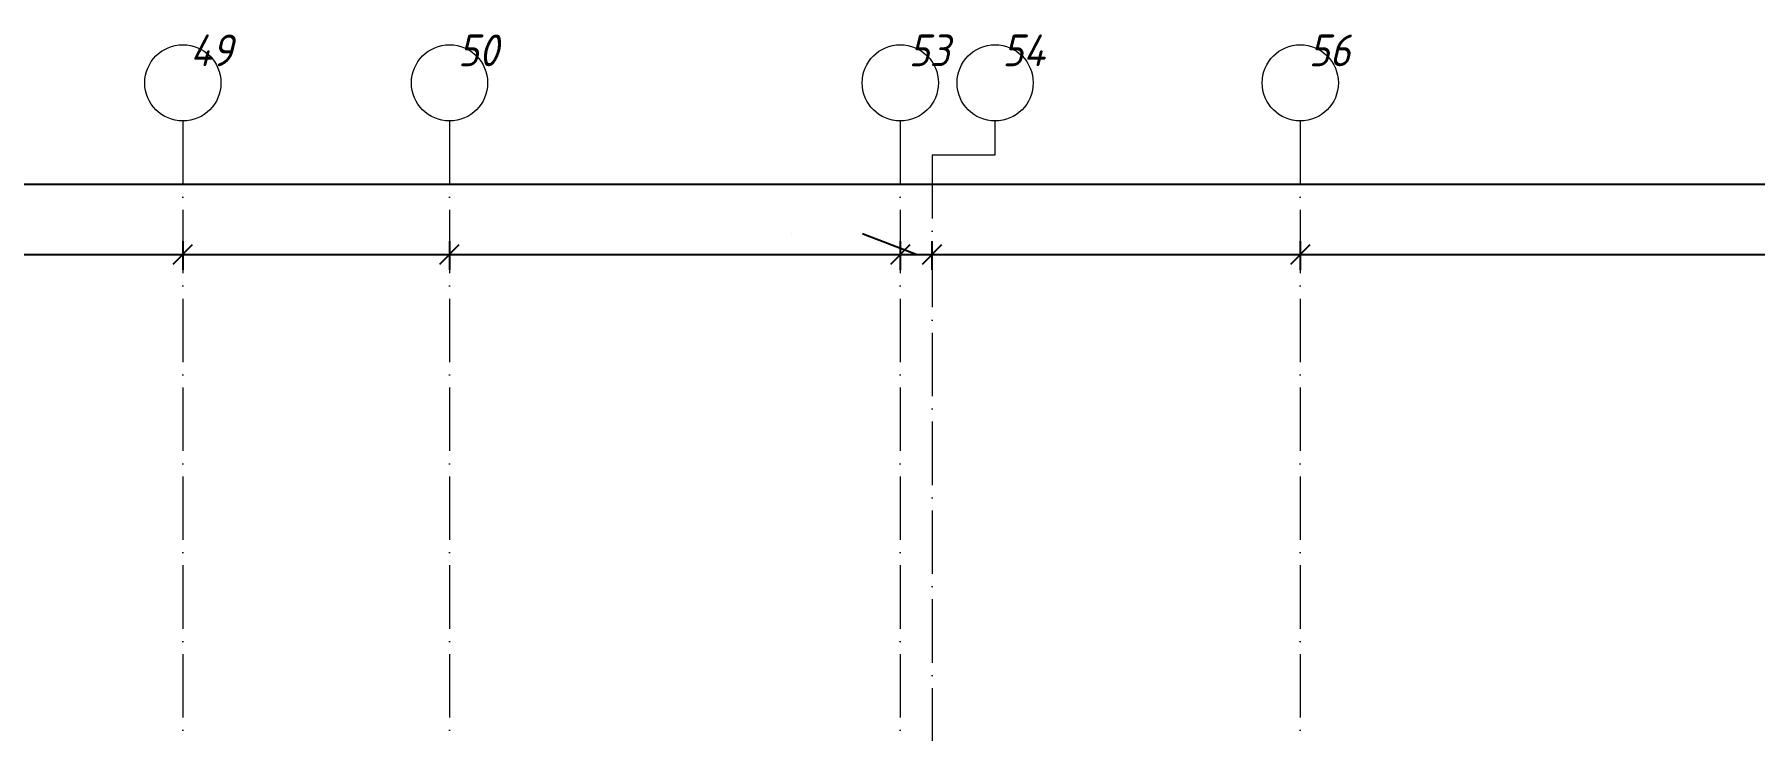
# Model space of a CAD drawing. Header units: millimetres. Extents: x -401725 to 250493, y 305116 to 802890.
# Drawn here: x 212466 to 226013, y 409632 to 415117 of the extents above; entities that cross this region are included whole.
import ezdxf

# ---------------------------------------------------------------- set-up
doc = ezdxf.new("R2010")
doc.units = ezdxf.units.MM
doc.linetypes.add('50_200_ШТРИХ_1Т_ш5_п1_п1_', pattern=[700, 500, -100, 0, -100])
for name, color, linetype, lineweight in [('A-____-____-DIMS', 7, 'Continuous', 9), ('S-GRID-____-IDEN', 7, 'Continuous', 9), ('S-GRID-____-OTLN', 7, 'Continuous', 9), ('S-GRID-____-OTLN-1', 7, '50_200_ШТРИХ_1Т_ш5_п1_п1_', 9)]:
    doc.layers.add(name, color=color, linetype=linetype, lineweight=lineweight)
doc.styles.add('ISOCPEUR_I', font='isocpeui.ttf', dxfattribs={"width": 0.9, "height": 2.5})
doc.styles.add('ISOCPEUR_I_9', font='isocpeui.ttf', dxfattribs={"width": 0.9, "height": 250})
doc.dimstyles.new('ISO-2_5_0_9К_БОЛЬШОЙ_ОСИ', dxfattribs={"dimscale": 304.8, "dimtxt": 248.995294, "dimasz": 0.492126, "dimexe": 0.393701, "dimexo": 0, "dimgap": 0, "dimtad": 1, "dimdec": 0, "dimzin": 0, "dimdsep": 46, "dimtxsty": 'ISOCPEUR_I', "dimblk1": 'OBLIQUE', "dimblk2": 'OBLIQUE', "dimsah": 1, "dimcen": 0.09, "dimdle": 0.393701, "dimazin": 0, "dimtfac": 1, "dimtdec": 4, "dimtix": 1, "dimtmove": 0, "dimatfit": 3, "dimfxl": 1, "dimtvp": 1, "dimtolj": 1, "dimtzin": 0, "dimarcsym": 2})
doc.dimstyles.new('ISO-2_5_0_9К_БОЛЬШОЙ_ОСИ_1', dxfattribs={"dimscale": 304.8, "dimtxt": 248.995294, "dimasz": 0.492126, "dimexe": 0.393701, "dimexo": 0, "dimgap": 0, "dimtad": 1, "dimdec": 0, "dimzin": 0, "dimdsep": 46, "dimtxsty": 'ISOCPEUR_I', "dimblk1": 'OBLIQUE', "dimblk2": 'OBLIQUE', "dimsah": 1, "dimcen": 0.09, "dimdle": 0.393701, "dimazin": 0, "dimtfac": 1, "dimtdec": 4, "dimtix": 1, "dimtmove": 1, "dimatfit": 3, "dimfxl": 1, "dimtvp": 1, "dimtolj": 1, "dimtzin": 0, "dimarcsym": 2})
doc.dimstyles.new('ISO-2_5_0_9К_БОЛЬШОЙ_ОСИ_2', dxfattribs={"dimscale": 304.8, "dimtxt": 248.995294, "dimasz": 0.492126, "dimexe": 0.393701, "dimexo": 0, "dimgap": 0, "dimtad": 1, "dimdec": 0, "dimzin": 0, "dimdsep": 46, "dimtxsty": 'ISOCPEUR_I_9', "dimblk1": 'OBLIQUE', "dimblk2": 'OBLIQUE', "dimsah": 1, "dimcen": 0.09, "dimdle": 0.393701, "dimazin": 0, "dimtfac": 1, "dimtdec": 4, "dimtix": 1, "dimtmove": 2, "dimatfit": 3, "dimfxl": 1, "dimtvp": 1, "dimtolj": 1, "dimtzin": 0, "dimarcsym": 2})

# ---------------------------------------------------------------- blocks, each defined once
blk = doc.blocks.new('Ось сетки - Круг_Ø6_00__ISO-2_5_0_9K_-25732049-АР1_План отверстий 3 этажа в осях 1-64_Ю-ЯЯ')
at = {"layer": 'S-GRID-____-IDEN'}
blk.add_circle((0, 0), 3, dxfattribs=at)
blk = doc.blocks.new('_Oblique')
at = {"color": 0, "linetype": 'ByBlock', "lineweight": -2}
blk.add_line((-0.5, -0.5), (0.5, 0.5), dxfattribs=at)
blk = doc.blocks.new('*D9668')
at = {"layer": 'A-____-____-DIMS', "color": 0, "lineweight": -2, "transparency": 16777216}
for p, q in [((211385, 413489), (211385, 413263)), ((213635, 413489), (213635, 413263)), ((211265, 413383), (213755, 413383))]:
    blk.add_line(p, q, dxfattribs=at)
at = {"layer": 'Defpoints', "color": 0, "transparency": 16777216}
for p in [(211385, 413489), (213635, 413489), (213635, 413383)]:
    blk.add_point(p, dxfattribs=at)
at = {"layer": 'A-____-____-DIMS', "color": 0, "lineweight": -2, "transparency": 16777216, "xscale": 150, "yscale": 150, "zscale": 150, "rotation": 180}
blk.add_blockref('_Oblique', (211385, 413383), dxfattribs=at)
at = {"layer": 'A-____-____-DIMS', "color": 0, "lineweight": -2, "transparency": 16777216, "xscale": 150, "yscale": 150, "zscale": 150}
blk.add_blockref('_Oblique', (213635, 413383), dxfattribs=at)
at = {"layer": 'A-____-____-DIMS', "color": 0, "transparency": 16777216, "insert": (212510, 413384), "char_height": 2.5, "width": 758.48, "attachment_point": 5, "style": 'ISOCPEUR_I'}
blk.add_mtext('\\A1;2250', dxfattribs=at)
blk = doc.blocks.new('*D9669')
at = {"layer": 'A-____-____-DIMS', "color": 0, "lineweight": -2, "transparency": 16777216}
for p, q in [((213635, 413489), (213635, 413263)), ((215735, 413489), (215735, 413263)), ((213515, 413383), (215855, 413383))]:
    blk.add_line(p, q, dxfattribs=at)
at = {"layer": 'Defpoints', "color": 0, "transparency": 16777216}
for p in [(213635, 413489), (215735, 413489), (215735, 413383)]:
    blk.add_point(p, dxfattribs=at)
at = {"layer": 'A-____-____-DIMS', "color": 0, "lineweight": -2, "transparency": 16777216, "xscale": 150, "yscale": 150, "zscale": 150, "rotation": 180}
blk.add_blockref('_Oblique', (213635, 413383), dxfattribs=at)
at = {"layer": 'A-____-____-DIMS', "color": 0, "lineweight": -2, "transparency": 16777216, "xscale": 150, "yscale": 150, "zscale": 150}
blk.add_blockref('_Oblique', (215735, 413383), dxfattribs=at)
at = {"layer": 'A-____-____-DIMS', "color": 0, "transparency": 16777216, "insert": (214685, 413384), "char_height": 2.5, "width": 701.02, "attachment_point": 5, "style": 'ISOCPEUR_I'}
blk.add_mtext('\\A1;2100', dxfattribs=at)
blk = doc.blocks.new('*D9670')
at = {"layer": 'A-____-____-DIMS', "color": 0, "lineweight": -2, "transparency": 16777216}
for p, q in [((215735, 413489), (215735, 413263)), ((219285, 413489), (219285, 413263)), ((215615, 413383), (219405, 413383))]:
    blk.add_line(p, q, dxfattribs=at)
at = {"layer": 'Defpoints', "color": 0, "transparency": 16777216}
for p in [(215735, 413489), (219285, 413489), (219285, 413383)]:
    blk.add_point(p, dxfattribs=at)
at = {"layer": 'A-____-____-DIMS', "color": 0, "lineweight": -2, "transparency": 16777216, "xscale": 150, "yscale": 150, "zscale": 150, "rotation": 180}
blk.add_blockref('_Oblique', (215735, 413383), dxfattribs=at)
at = {"layer": 'A-____-____-DIMS', "color": 0, "lineweight": -2, "transparency": 16777216, "xscale": 150, "yscale": 150, "zscale": 150}
blk.add_blockref('_Oblique', (219285, 413383), dxfattribs=at)
at = {"layer": 'A-____-____-DIMS', "color": 0, "transparency": 16777216, "insert": (217510, 413384), "char_height": 2.5, "width": 758.48, "attachment_point": 5, "style": 'ISOCPEUR_I'}
blk.add_mtext('\\A1;3550', dxfattribs=at)
blk = doc.blocks.new('*D9671')
at = {"layer": 'A-____-____-DIMS', "color": 0, "lineweight": -2, "transparency": 16777216}
for p, q in [((218994, 413543), (218989, 413543)), ((219410, 413383), (218994, 413543)), ((219285, 413489), (219285, 413263)), ((219535, 413489), (219535, 413263)), ((219165, 413383), (219655, 413383))]:
    blk.add_line(p, q, dxfattribs=at)
at = {"layer": 'Defpoints', "color": 0, "transparency": 16777216}
for p in [(219285, 413489), (219535, 413489), (219535, 413383)]:
    blk.add_point(p, dxfattribs=at)
at = {"layer": 'A-____-____-DIMS', "color": 0, "lineweight": -2, "transparency": 16777216, "xscale": 150, "yscale": 150, "zscale": 150, "rotation": 180}
blk.add_blockref('_Oblique', (219285, 413383), dxfattribs=at)
at = {"layer": 'A-____-____-DIMS', "color": 0, "lineweight": -2, "transparency": 16777216, "xscale": 150, "yscale": 150, "zscale": 150}
blk.add_blockref('_Oblique', (219535, 413383), dxfattribs=at)
at = {"layer": 'A-____-____-DIMS', "color": 0, "transparency": 16777216, "insert": (218425, 413546), "char_height": 2.5, "width": 568.86, "attachment_point": 1, "line_spacing_factor": 1.149209, "style": 'ISOCPEUR_I'}
blk.add_mtext('\\A1;250', dxfattribs=at)
blk = doc.blocks.new('*D9672')
at = {"layer": 'A-____-____-DIMS', "color": 0, "lineweight": -2, "transparency": 16777216}
for p, q in [((219535, 413489), (219535, 413263)), ((222435, 413489), (222435, 413263)), ((219415, 413383), (222555, 413383))]:
    blk.add_line(p, q, dxfattribs=at)
at = {"layer": 'Defpoints', "color": 0, "transparency": 16777216}
for p in [(219535, 413489), (222435, 413489), (222435, 413383)]:
    blk.add_point(p, dxfattribs=at)
at = {"layer": 'A-____-____-DIMS', "color": 0, "lineweight": -2, "transparency": 16777216, "xscale": 150, "yscale": 150, "zscale": 150, "rotation": 180}
blk.add_blockref('_Oblique', (219535, 413383), dxfattribs=at)
at = {"layer": 'A-____-____-DIMS', "color": 0, "lineweight": -2, "transparency": 16777216, "xscale": 150, "yscale": 150, "zscale": 150}
blk.add_blockref('_Oblique', (222435, 413383), dxfattribs=at)
at = {"layer": 'A-____-____-DIMS', "color": 0, "transparency": 16777216, "insert": (220985, 413384), "char_height": 2.5, "width": 758.48, "attachment_point": 5, "style": 'ISOCPEUR_I'}
blk.add_mtext('\\A1;2900', dxfattribs=at)
blk = doc.blocks.new('*D9673')
at = {"layer": 'A-____-____-DIMS', "color": 0, "lineweight": -2, "transparency": 16777216}
for p, q in [((222435, 413489), (222435, 413263)), ((227835, 413489), (227835, 413263)), ((222315, 413383), (227955, 413383))]:
    blk.add_line(p, q, dxfattribs=at)
at = {"layer": 'Defpoints', "color": 0, "transparency": 16777216}
for p in [(222435, 413489), (227835, 413489), (227835, 413383)]:
    blk.add_point(p, dxfattribs=at)
at = {"layer": 'A-____-____-DIMS', "color": 0, "lineweight": -2, "transparency": 16777216, "xscale": 150, "yscale": 150, "zscale": 150, "rotation": 180}
blk.add_blockref('_Oblique', (222435, 413383), dxfattribs=at)
at = {"layer": 'A-____-____-DIMS', "color": 0, "lineweight": -2, "transparency": 16777216, "xscale": 150, "yscale": 150, "zscale": 150}
blk.add_blockref('_Oblique', (227835, 413383), dxfattribs=at)
at = {"layer": 'A-____-____-DIMS', "color": 0, "transparency": 16777216, "insert": (225135, 413384), "char_height": 2.5, "width": 781.46, "attachment_point": 5, "style": 'ISOCPEUR_I'}
blk.add_mtext('\\A1;5400', dxfattribs=at)
blk = doc.blocks.new('*D9678')
at = {"layer": 'A-____-____-DIMS', "color": 0, "lineweight": -2, "transparency": 16777216}
for p, q in [((142335, 414041), (142335, 413815)), ((245835, 414041), (245835, 413815)), ((142215, 413935), (193569, 413935)), ((245955, 413935), (194448, 413935))]:
    blk.add_line(p, q, dxfattribs=at)
at = {"layer": 'Defpoints', "color": 0, "transparency": 16777216}
for p in [(142335, 414041), (245835, 414041), (245835, 413935)]:
    blk.add_point(p, dxfattribs=at)
at = {"layer": 'A-____-____-DIMS', "color": 0, "lineweight": -2, "transparency": 16777216, "xscale": 150, "yscale": 150, "zscale": 150, "rotation": 180}
blk.add_blockref('_Oblique', (142335, 413935), dxfattribs=at)
at = {"layer": 'A-____-____-DIMS', "color": 0, "lineweight": -2, "transparency": 16777216, "xscale": 150, "yscale": 150, "zscale": 150}
blk.add_blockref('_Oblique', (245835, 413935), dxfattribs=at)
at = {"layer": 'A-____-____-DIMS', "color": 0, "transparency": 16777216, "insert": (193468, 414262), "char_height": 250, "width": 1080.26, "attachment_point": 1, "line_spacing_factor": 1.149209, "style": 'ISOCPEUR_I_9'}
blk.add_mtext('\\A1;103500', dxfattribs=at)

msp = doc.modelspace()

# ---------------------------------------------------------------- linework, layer by layer
at = {"layer": 'S-GRID-____-OTLN'}
for p, q in [((220032.1295, 414166.8994), (220032.1295, 414435.0957)), ((219535.4376, 414166.8994), (220032.1295, 414166.8994))]:
    msp.add_line(p, q, dxfattribs=at)
at = {"layer": 'S-GRID-____-OTLN-1'}
for p, q in [((213635.4376, 414435.0957), (213635.4376, 376433.8321)), ((215735.4376, 414435.0957), (215735.4376, 363523.2863)), ((219285.4376, 414435.0957), (219285.4376, 363813.4695)), ((222435.4376, 414435.0957), (222435.4376, 363523.2863)), ((219535.4376, 414166.8994), (219535.4376, 363523.2863))]:
    msp.add_line(p, q, dxfattribs=at)

# ---------------------------------------------------------------- block references
at = {"layer": 'S-GRID-____-IDEN', "xscale": 99.99999999999993, "yscale": 99.99999999999993, "zscale": 99.99999999999993, "rotation": 180}
for p in [(213635.4376, 414735.0957), (215735.4376, 414735.0957), (219285.4376, 414735.0957), (220032.1295, 414735.0957), (222435.4376, 414735.0957)]:
    msp.add_blockref('Ось сетки - Круг_Ø6_00__ISO-2_5_0_9K_-25732049-АР1_План отверстий 3 этажа в осях 1-64_Ю-ЯЯ', p, dxfattribs=at)

# ---------------------------------------------------------------- texts
at = {"layer": 'S-GRID-____-IDEN', "char_height": 250, "attachment_point": 1, "style": 'ISOCPEUR_I_9'}
for s, insert, width in [('49', (213693.7311, 415116.2831), 425.696062), ('50', (215802.7311, 415116.2831), 404.0505), ('53', (219352.7311, 415116.2831), 404.0505), ('54', (220090.423, 415116.2831), 425.696062), ('56', (222502.7311, 415116.2831), 404.0505)]:
    msp.add_mtext(s, dxfattribs=dict(at, insert=insert, width=width))

# ---------------------------------------------------------------- dimensions: what is measured, and where the dimension line sits
at = {"layer": 'A-____-____-DIMS'}
for base, p1, p2, dimstyle, override, picture, middle in [((245835.4376, 413934.9129), (142335.4376, 414040.9789), (245835.4376, 414040.9789), 'ISO-2_5_0_9К_БОЛЬШОЙ_ОСИ_2', {"dimpost": '<>', "dimfxl": 103500}, '*D9678', (194008.2879, 414094.8602)), ((219535.4376, 413382.6936), (219285.4376, 413488.7596), (219535.4376, 413488.7596), 'ISO-2_5_0_9К_БОЛЬШОЙ_ОСИ_1', {"dimpost": '<>', "dimfxl": 250}, '*D9671', (218993.8101, 413542.6409))]:
    dim = msp.add_linear_dim(base=base, p1=p1, p2=p2, dimstyle=dimstyle, override=override, dxfattribs=at)
    dim.commit()
    dim.dimension.update_dxf_attribs({"geometry": picture, "text_midpoint": middle, "dimtype": 160})
for base, p1, p2, override, picture, middle in [((213635.4376, 413382.6936), (211385.4376, 413488.7596), (213635.4376, 413488.7596), {"dimpost": '<>', "dimfxl": 2250}, '*D9668', (212510.4376, 413383.9436)), ((215735.4376, 413382.6936), (213635.4376, 413488.7596), (215735.4376, 413488.7596), {"dimpost": '<>', "dimfxl": 2100}, '*D9669', (214685.4376, 413383.9436)), ((219285.4376, 413382.6936), (215735.4376, 413488.7596), (219285.4376, 413488.7596), {"dimpost": '<>', "dimfxl": 3550}, '*D9670', (217510.4376, 413383.9436)), ((222435.4376, 413382.6936), (219535.4376, 413488.7596), (222435.4376, 413488.7596), {"dimpost": '<>', "dimfxl": 2900}, '*D9672', (220985.4376, 413383.9436)), ((227835.4376, 413382.6936), (222435.4376, 413488.7596), (227835.4376, 413488.7596), {"dimpost": '<>', "dimfxl": 5400}, '*D9673', (225135.4376, 413383.9436))]:
    dim = msp.add_linear_dim(base=base, p1=p1, p2=p2, dimstyle='ISO-2_5_0_9К_БОЛЬШОЙ_ОСИ', override=override, dxfattribs=at)
    dim.commit()
    dim.dimension.update_dxf_attribs({"geometry": picture, "text_midpoint": middle})

doc.saveas('drawing.dxf')
